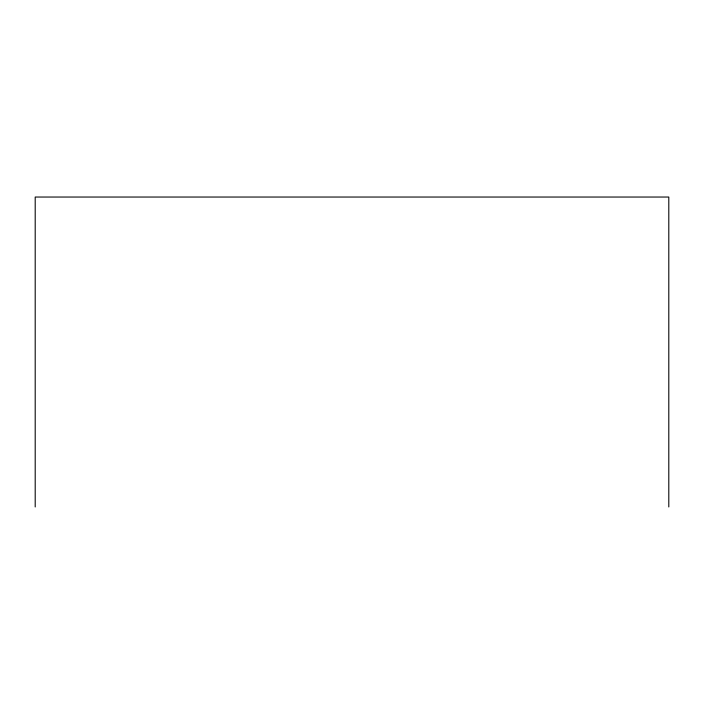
<?xml version="1.0" encoding="UTF-8"?>
<svg xmlns="http://www.w3.org/2000/svg" width="704" height="704" viewBox="0 0 704 704"><rect width="100%" height="100%" fill="white"/><g stroke="black" fill="none" stroke-linecap="round" stroke-linejoin="round"><path stroke-width="1.06" d="M668.8 506.959L668.8 197.041L35.2 197.041L35.2 506.959"/></g></svg>
